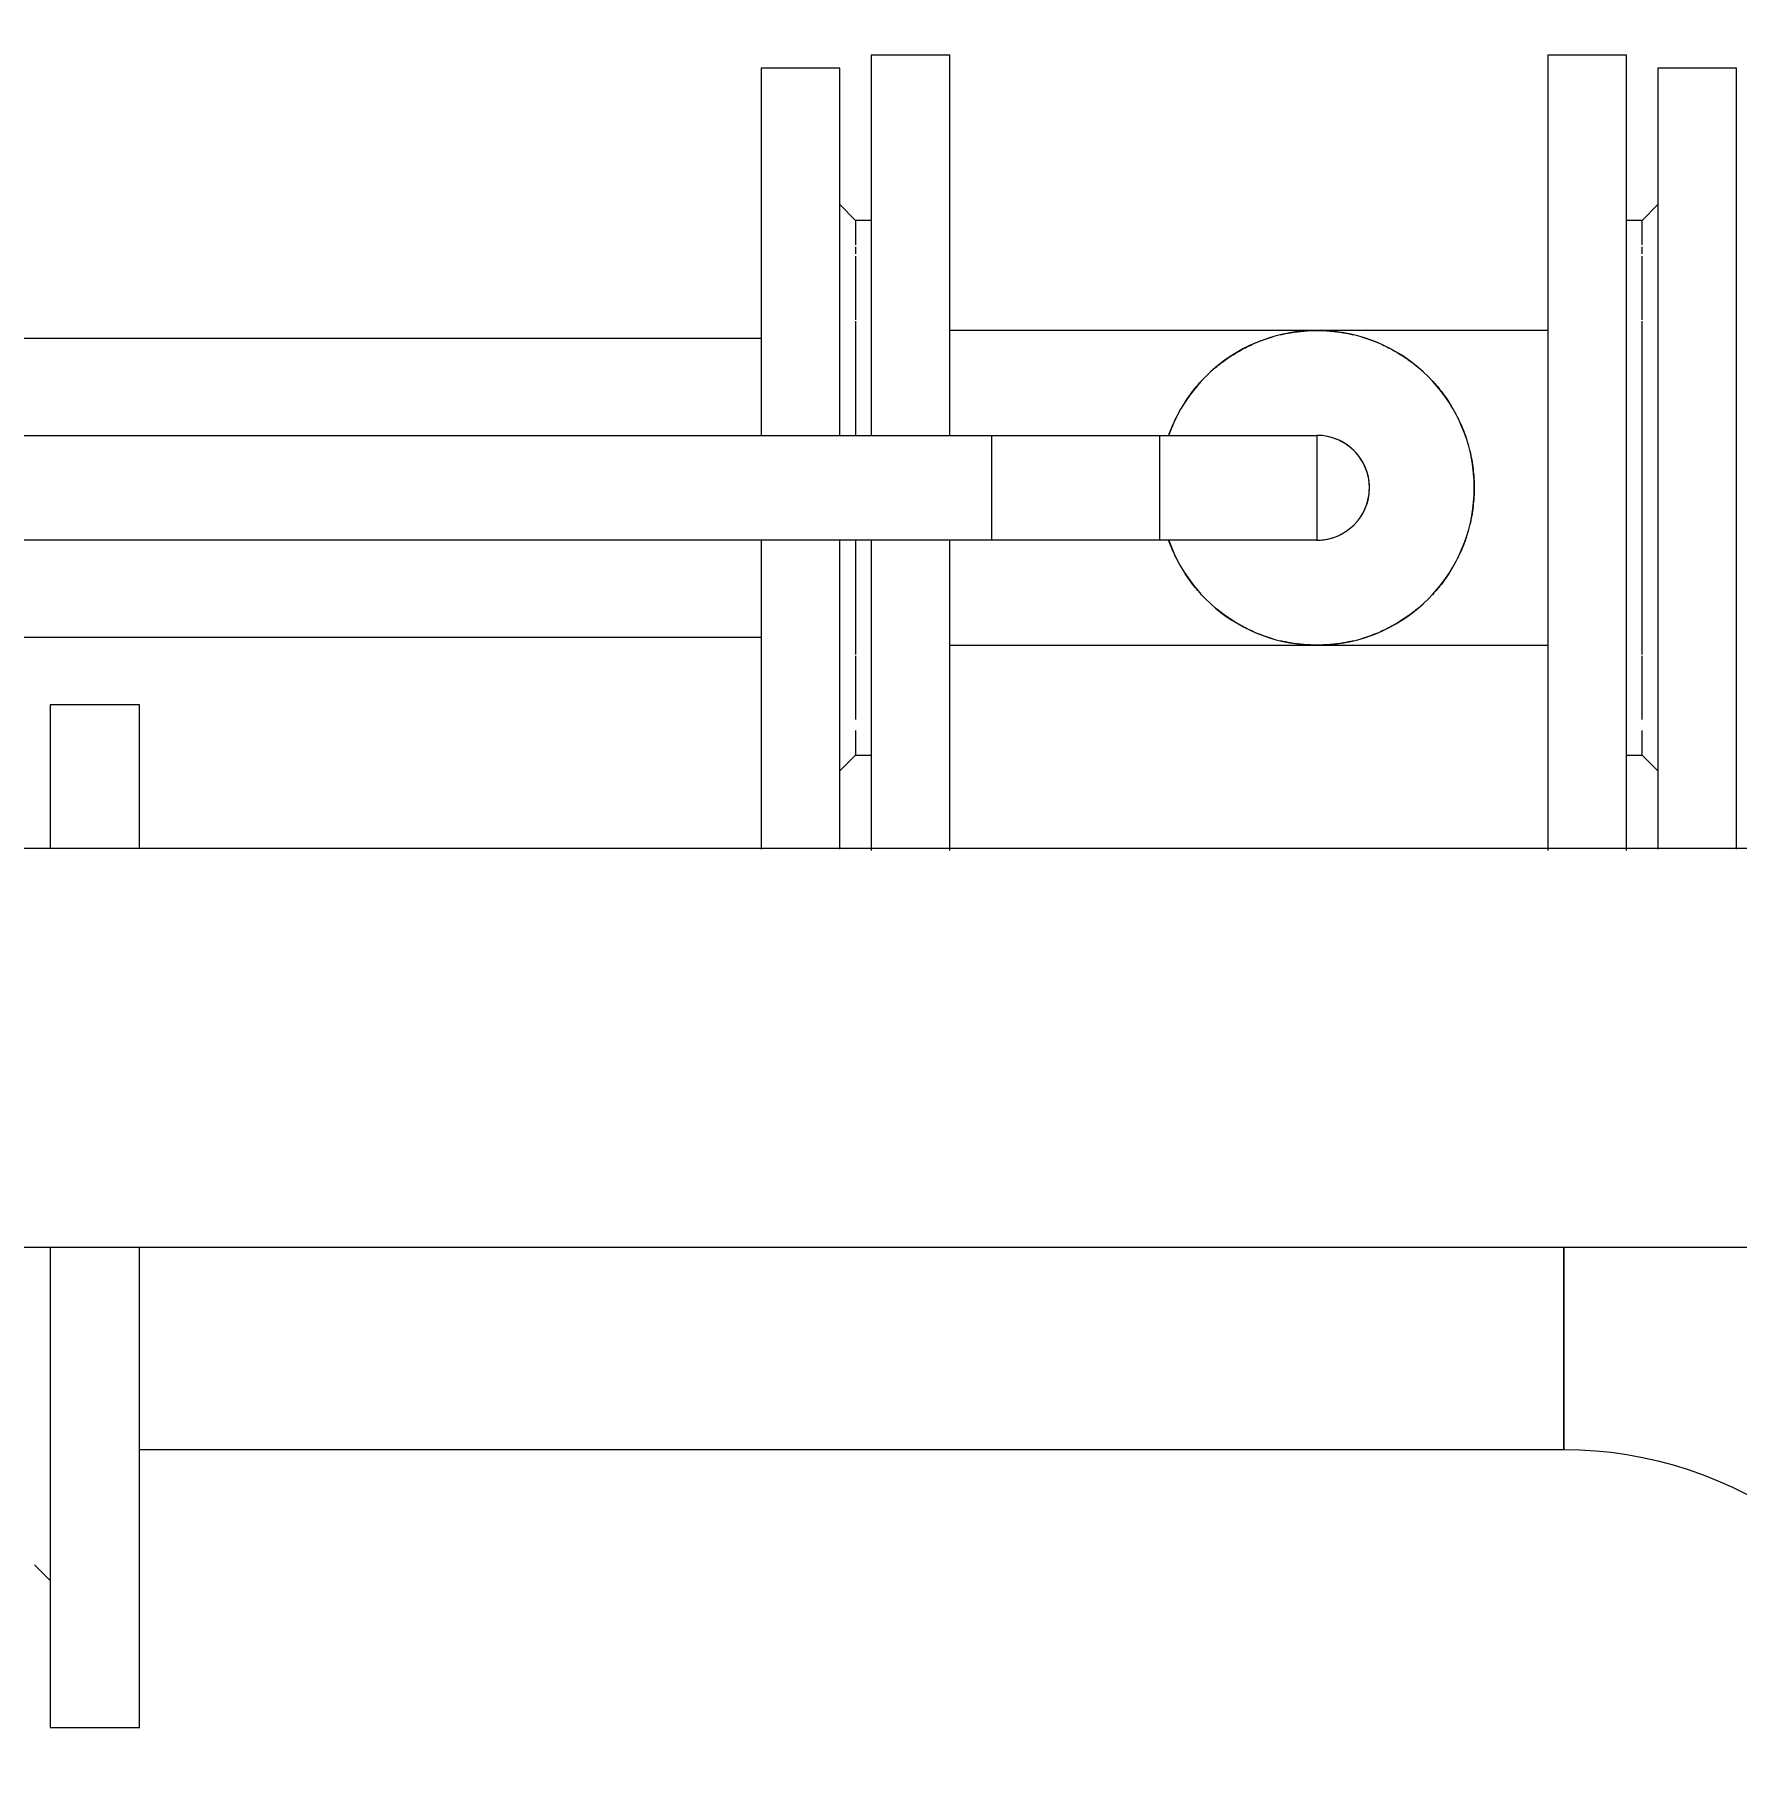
# Model space of a CAD drawing. Header units: millimetres. Extents: x -6115 to 17030, y -699 to 33206.
# Drawn here: x 9382.6 to 9707.2, y 3197.6 to 3527.1 of the extents above; entities that cross this region are included whole.
import ezdxf

# ---------------------------------------------------------------- set-up
doc = ezdxf.new("R2010")
doc.units = ezdxf.units.MM
for name, color, linetype, lineweight in [('A-____-____-DIMS', 211, 'Continuous', 9), ('A-____-____-DIMS-100', 211, 'Continuous', 9), ('P-PIPE-____-OTLN', 3, 'Continuous', 9)]:
    doc.layers.add(name, color=color, linetype=linetype, lineweight=lineweight)
doc.styles.add('GOST Common', font='GOST_Common.ttf', dxfattribs={"width": 0.9, "height": 250})
doc.dimstyles.new('ADSK_Основной_2_5_мм', dxfattribs={"dimscale": 304.8, "dimtxt": 0.824897, "dimasz": 0.463911, "dimexe": 0.492126, "dimexo": 0.001615, "dimgap": 0.098425, "dimtad": 1, "dimdec": 0, "dimlfac": 304.8, "dimzin": 0, "dimdsep": 46, "dimtxsty": 'GOST Common', "dimblk1": 'OBLIQUE', "dimblk2": 'OBLIQUE', "dimsah": 1, "dimcen": 0.09, "dimdle": 0.492126, "dimazin": 0, "dimtfac": 1, "dimtdec": 4, "dimtix": 1, "dimtmove": 0, "dimatfit": 3, "dimfxl": 1, "dimtvp": 1, "dimtolj": 1, "dimtzin": 0, "dimlwd": 20, "dimlwe": 20, "dimarcsym": 2})

# ---------------------------------------------------------------- blocks, each defined once
blk = doc.blocks.new('ADSK_СтальСварка_Отвод_ГОСТ17375-2001 - Исполнение 2-V48-Генплан для листа')
at = {"layer": 'P-PIPE-____-OTLN', "color": 52, "lineweight": 20}
for p, q in [((-5.98, 120), (-44.5, 120)), ((-120, 44.5), (-120, -44.5))]:
    blk.add_line(p, q, dxfattribs=at)
at = {"layer": 'P-PIPE-____-OTLN', "color": 52, "lineweight": 20, "flags": 128}
for points in [[(-44.5, 120), (-44.56, 116.98), (-44.74, 113.97), (-45.04, 110.96), (-45.46, 107.97), (-46, 105), (-46.66, 102.05), (-47.44, 99.14), (-48.33, 96.25), (-49.34, 93.4), (-50.46, 90.6), (-51.69, 87.84), (-53.03, 85.14), (-54.48, 82.49), (-56.03, 79.9), (-57.69, 77.37), (-59.44, 74.91), (-61.29, 72.53), (-63.24, 70.22), (-65.27, 67.99), (-67.4, 65.84), (-69.61, 63.78), (-71.9, 61.81), (-74.26, 59.93), (-76.7, 58.15), (-79.21, 56.47), (-81.78, 54.89), (-84.41, 53.41), (-87.11, 52.04), (-89.85, 50.78), (-92.64, 49.63), (-95.48, 48.59), (-98.35, 47.67), (-101.26, 46.86), (-104.2, 46.17), (-107.17, 45.6), (-110.15, 45.14), (-113.15, 44.81), (-116.17, 44.6), (-119.18, 44.5), (-120, 44.5)], [(-120, -44.5), (-113.42, -44.37), (-106.85, -43.97), (-100.31, -43.32), (-93.79, -42.4), (-87.32, -41.22), (-80.9, -39.79), (-74.54, -38.09), (-68.25, -36.15), (-62.05, -33.96), (-55.94, -31.51), (-49.93, -28.83), (-44.04, -25.91), (-38.26, -22.76), (-32.62, -19.37), (-27.12, -15.77), (-21.76, -11.94), (-16.56, -7.91), (-11.53, -3.67), (-6.67, 0.76)]]:
    blk.add_lwpolyline(points, dxfattribs=at)
blk = doc.blocks.new('ADSK_СтальСварка_Фланец стальной плоский_ГОСТ 33259-2015 - Фланец РN10-V53-Генплан для листа')
at = {"layer": 'P-PIPE-____-OTLN', "color": 52, "lineweight": 20}
for p, q in [((0, 97.5), (-17, 97.5)), ((-17, 97.5), (-17, 70.25)), ((0, 70.25), (0, 97.5)), ((-17, -5.99), (-17, -97.5)), ((0, -97.5), (0, -5.99)), ((-20, -66.5), (-17, -69.5)), ((-17, -97.5), (0, -97.5))]:
    blk.add_line(p, q, dxfattribs=at)
blk = doc.blocks.new('Tecofi_BS3242_Кран шаровой фланцевый - Кран шаровый фланцевой BS 3242-V62-Генплан для листа')
at = {"layer": 'P-PIPE-____-OTLN', "color": 7, "lineweight": 20}
for p, q in [((-59, 69.18), (-59, -82.5)), ((-44, -82.5), (-44, 69.18)), ((70, 69.18), (70, 10.09)), ((85, 10.09), (85, 69.18)), ((-59, 51), (-62, 51)), ((-62, 51), (-62, 46.31)), ((88, 51), (85, 51)), ((88, 46.31), (88, 51)), ((-62, 44.17), (-62, 32.06)), ((88, 32.06), (88, 44.17)), ((-62, 30.17), (-62, 11.38)), ((0, 30), (-44, 30)), ((70, 30), (0, 30)), ((88, 11.38), (88, 30.17)), ((0, -10), (0, 10)), ((0, 10), (30, 10)), ((0, -10), (0, 10)), ((30, 10), (62, 10)), ((30, 10), (30, -10)), ((62, 10), (302.5, 10)), ((62, 10), (62, -10)), ((-62, 9.76), (-62, -9.76)), ((-62, -11.38), (-62, -30.17)), ((30, -10), (0, -10)), ((62, -10), (30, -10)), ((302.5, -10), (62, -10)), ((70, -10.09), (70, -82.5)), ((85, -82.5), (85, -10.09)), ((88, -30.17), (88, -11.38)), ((-62, -32.06), (-62, -44.17)), ((-44, -30), (0, -30)), ((0, -30), (70, -30)), ((88, -44.17), (88, -32.06)), ((-62, -46.31), (-62, -51)), ((88, -51), (88, -46.31)), ((-62, -51), (-59, -51)), ((85, -51), (88, -51)), ((-59, -82.5), (-44, -82.5)), ((70, -82.5), (85, -82.5))]:
    blk.add_line(p, q, dxfattribs=at)
for radius, start, end in [(30, 19.6343, 180), (10, 90, 270), (10, 90, 120), (10, 150, 255), (30, 180, 340.3657)]:
    blk.add_arc((0, 0), radius, start, end, dxfattribs=at)
for points, knots in [([(-6.9, 29.2), (-6.28, 29.34), (-3.99, 29.81), (-1.69, 30), (0, 30)], [0.8286491, 0.8286491, 0.8286491, 0.8286491, 0.875, 1, 1, 1, 1]), ([(0, 30), (1.69, 30), (3.99, 29.81), (6.28, 29.34), (6.9, 29.2)], [0, 0, 0, 0, 0.125, 0.1713509, 0.1713509, 0.1713509, 0.1713509]), ([(-19.36, 22.92), (-19, 23.22), (-18.27, 23.81), (-16.76, 24.91), (-14.84, 26.12), (-12.46, 27.34), (-10.34, 28.19), (-9.01, 28.62), (-8.51, 28.77)], [0.5, 0.5, 0.5, 0.5, 0.53125, 0.5625, 0.625, 0.6875, 0.75, 0.7881015, 0.7881015, 0.7881015, 0.7881015]), ([(8.51, 28.77), (9.01, 28.62), (10.34, 28.19), (12.46, 27.34), (14.84, 26.12), (16.76, 24.91), (18.27, 23.81), (19, 23.22), (19.36, 22.92)], [0.2118985, 0.2118985, 0.2118985, 0.2118985, 0.25, 0.3125, 0.375, 0.4375, 0.46875, 0.5, 0.5, 0.5, 0.5]), ([(-25.13, 16.39), (-24.88, 16.76), (-24.33, 17.56), (-23.46, 18.72), (-22.67, 19.67), (-22.18, 20.21), (-22.02, 20.38)], [0.3173035, 0.3173035, 0.3173035, 0.3173035, 0.34375, 0.375, 0.40625, 0.4209086, 0.4209086, 0.4209086, 0.4209086]), ([(22.02, 20.38), (22.18, 20.21), (22.67, 19.67), (23.46, 18.72), (24.33, 17.56), (24.88, 16.76), (25.13, 16.39)], [0.5790914, 0.5790914, 0.5790914, 0.5790914, 0.59375, 0.625, 0.65625, 0.6826965, 0.6826965, 0.6826965, 0.6826965]), ([(-28.46, 9.49), (-28.36, 9.77), (-28.08, 10.59), (-27.54, 11.9), (-27.09, 12.9), (-26.84, 13.39)], [0.17141912, 0.17141912, 0.17141912, 0.17141912, 0.1875, 0.21875, 0.25, 0.25, 0.25, 0.25]), ([(26.84, 13.39), (27.09, 12.9), (27.54, 11.9), (28, 10.79), (28.22, 10.18), (28.24, 10.11)], [0.75, 0.75, 0.75, 0.75, 0.78125, 0.8125, 0.8166671, 0.8166671, 0.8166671, 0.8166671]), ([(-26.84, -13.39), (-27.09, -12.9), (-27.54, -11.9), (-28.08, -10.59), (-28.36, -9.77), (-28.46, -9.49)], [0.75, 0.75, 0.75, 0.75, 0.78125, 0.8125, 0.82858088, 0.82858088, 0.82858088, 0.82858088]), ([(28.24, -10.11), (28.22, -10.18), (28, -10.79), (27.54, -11.9), (27.09, -12.9), (26.84, -13.39)], [0.1833329, 0.1833329, 0.1833329, 0.1833329, 0.1875, 0.21875, 0.25, 0.25, 0.25, 0.25]), ([(-22.02, -20.38), (-22.18, -20.21), (-22.67, -19.67), (-23.46, -18.72), (-24.33, -17.56), (-24.88, -16.76), (-25.13, -16.39)], [0.5790914, 0.5790914, 0.5790914, 0.5790914, 0.59375, 0.625, 0.65625, 0.6826965, 0.6826965, 0.6826965, 0.6826965]), ([(25.13, -16.39), (24.88, -16.76), (24.33, -17.56), (23.46, -18.72), (22.67, -19.67), (22.18, -20.21), (22.02, -20.38)], [0.3173035, 0.3173035, 0.3173035, 0.3173035, 0.34375, 0.375, 0.40625, 0.4209086, 0.4209086, 0.4209086, 0.4209086]), ([(-8.51, -28.77), (-9.01, -28.62), (-10.34, -28.19), (-12.46, -27.34), (-14.84, -26.12), (-16.76, -24.91), (-18.27, -23.81), (-19, -23.22), (-19.36, -22.92)], [0.2118985, 0.2118985, 0.2118985, 0.2118985, 0.25, 0.3125, 0.375, 0.4375, 0.46875, 0.5, 0.5, 0.5, 0.5]), ([(19.36, -22.92), (19, -23.22), (18.27, -23.81), (16.76, -24.91), (14.84, -26.12), (12.46, -27.34), (10.34, -28.19), (9.01, -28.62), (8.51, -28.77)], [0.5, 0.5, 0.5, 0.5, 0.53125, 0.5625, 0.625, 0.6875, 0.75, 0.7881015, 0.7881015, 0.7881015, 0.7881015]), ([(0, -30), (-1.69, -30), (-3.99, -29.81), (-6.28, -29.34), (-6.9, -29.2)], [0, 0, 0, 0, 0.125, 0.1713509, 0.1713509, 0.1713509, 0.1713509]), ([(6.9, -29.2), (6.28, -29.34), (3.99, -29.81), (1.69, -30), (0, -30)], [0.8286491, 0.8286491, 0.8286491, 0.8286491, 0.875, 1, 1, 1, 1])]:
    blk.add_open_spline(points, degree=3, knots=knots, dxfattribs=at)
for points in [[(-30, 0), (-29.98, 1.21), (-29.83, 3.6), (-29.43, 5.91), (-29.16, 7.03)], [(-29.16, -7.03), (-29.43, -5.91), (-29.83, -3.6), (-29.98, -1.21), (-30, 0)]]:
    blk.add_open_spline(points, degree=3, dxfattribs=at)
blk = doc.blocks.new('ADSK_СтальСварка_Фланец стальной плоский_ГОСТ 33259-2015 - Фланец РN10-V75-Генплан для листа')
at = {"layer": 'P-PIPE-____-OTLN', "color": 7, "lineweight": 20}
for p, q in [((-15, 68.89), (-15, 10.09)), ((0, 10.09), (0, 68.89)), ((-15, 54), (-18, 51)), ((-18, 50.39), (-18, 51)), ((-18, 30.12), (-18, 31.8)), ((-18, 10.02), (-18, 11.35)), ((-18, -11.35), (-18, -10.02)), ((-15, -10.09), (-15, -80)), ((0, -80), (0, -10.09)), ((-18, -31.8), (-18, -30.12)), ((-18, -45.95), (-18, -44.63)), ((-18, -51), (-18, -50.39)), ((-18, -51), (-15, -54)), ((-15, -80), (0, -80))]:
    blk.add_line(p, q, dxfattribs=at)
blk = doc.blocks.new('ADSK_СтальСварка_Фланец стальной плоский_ГОСТ 33259-2015 - Фланец РN10-V76-Генплан для листа')
at = {"layer": 'P-PIPE-____-OTLN', "color": 7, "lineweight": 20}
for p, q in [((0, 80), (-15, 80)), ((-15, 80), (-15, -68.89)), ((0, -68.89), (0, 80)), ((-15, 54), (-18, 51)), ((-18, 50.39), (-18, 51)), ((-18, 44.63), (-18, 45.95)), ((-18, 30.12), (-18, 31.8)), ((-18, 9.73), (-18, 11.35)), ((-18, -11.35), (-18, -9.73)), ((-18, -31.8), (-18, -30.12)), ((-18, -51), (-18, -50.39)), ((-18, -51), (-15, -54))]:
    blk.add_line(p, q, dxfattribs=at)
blk = doc.blocks.new('DIMBLOCK3-Генплан для листа')
at = {"layer": 'A-____-____-DIMS-100', "lineweight": 20}
for p, q in [((7340, 2304.25), (7340, 4570)), ((10588.12, 2304.25), (10588.12, 3729.9)), ((7190, 2304.25), (10738.12, 2304.25)), ((7340, 2304.25), (7340, 2154.25)), ((10588.12, 2304.25), (10588.12, 2154.25))]:
    blk.add_line(p, q, dxfattribs=at)
at = {"layer": 'A-____-____-DIMS-100', "lineweight": 40}
for p, q in [((7340, 2304.25), (7410.7, 2374.95)), ((10588.12, 2304.25), (10658.82, 2374.95)), ((7340, 2304.25), (7269.3, 2233.55)), ((10588.12, 2304.25), (10517.42, 2233.55))]:
    blk.add_line(p, q, dxfattribs=at)
at = {"layer": 'A-____-____-DIMS-100', "color": 0, "lineweight": 20, "insert": (8638.05, 2660.95), "char_height": 250, "width": 782.4122, "attachment_point": 1, "line_spacing_factor": 1.022761, "style": 'GOST Common'}
blk.add_mtext('3248', dxfattribs=at)
blk = doc.blocks.new('_Oblique')
at = {"color": 0, "linetype": 'ByBlock', "lineweight": -2}
blk.add_line((-0.5, -0.5), (0.5, 0.5), dxfattribs=at)

msp = doc.modelspace()

# ---------------------------------------------------------------- linework, layer by layer
at = {"layer": 'P-PIPE-____-OTLN', "color": 7, "lineweight": 20}
for p, q in [((9521.1815, 3469.1697), (9051.4275, 3469.1697)), ((9051.4275, 3412.1697), (9521.1815, 3412.1697)), ((10140.1593, 3371.8557), (8981.6695, 3371.8557)), ((7571.2857, 3295.8557), (10140.1593, 3295.8557))]:
    msp.add_line(p, q, dxfattribs=at)
at = {"layer": 'P-PIPE-____-OTLN', "color": 52, "lineweight": 20}
for p, q in [((9674.2427, 3257.2832), (9674.2427, 3295.8056)), ((9402.6057, 3257.2832), (9674.2427, 3257.2832))]:
    msp.add_line(p, q, dxfattribs=at)

# ---------------------------------------------------------------- block references
at = {"layer": 'P-PIPE-____-OTLN', "color": 7, "lineweight": 20, "rotation": 180}
for name, p in [('Tecofi_BS3242_Кран шаровой фланцевый - Кран шаровый фланцевой BS 3242-V62-Генплан для листа', (9627.1815, 3440.6697)), ('ADSK_СтальСварка_Фланец стальной плоский_ГОСТ 33259-2015 - Фланец РN10-V75-Генплан для листа', (9521.1815, 3440.6697))]:
    msp.add_blockref(name, p, dxfattribs=at)
at = {"layer": 'P-PIPE-____-OTLN', "color": 7, "lineweight": 20}
msp.add_blockref('ADSK_СтальСварка_Фланец стальной плоский_ГОСТ 33259-2015 - Фланец РN10-V76-Генплан для листа', (9707.1815, 3440.6697), dxfattribs=at)
at = {"layer": 'P-PIPE-____-OTLN', "color": 52, "lineweight": 20}
msp.add_blockref('ADSK_СтальСварка_Фланец стальной плоский_ГОСТ 33259-2015 - Фланец РN10-V53-Генплан для листа', (9402.6057, 3301.7832), dxfattribs=at)
at = {"layer": 'P-PIPE-____-OTLN', "color": 52, "lineweight": 20, "rotation": 90}
msp.add_blockref('ADSK_СтальСварка_Отвод_ГОСТ17375-2001 - Исполнение 2-V48-Генплан для листа', (9794.2427, 3301.7832), dxfattribs=at)

# ---------------------------------------------------------------- dimensions: what is measured, and where the dimension line sits
at = {"layer": 'A-____-____-DIMS', "lineweight": 20}
dim = msp.add_linear_dim(base=(10588.1153, 2304.2451), p1=(7340, 4720), p2=(10588.1153, 3879.8999), dimstyle='ADSK_Основной_2_5_мм', override={"dimpost": '<>', "dimfxl": 3354.99941}, dxfattribs=at)
dim.commit()
dim.dimension.update_dxf_attribs({"geometry": 'DIMBLOCK3-Генплан для листа', "text_midpoint": (8964.0576, 2459.2451)})

doc.saveas('drawing.dxf')
